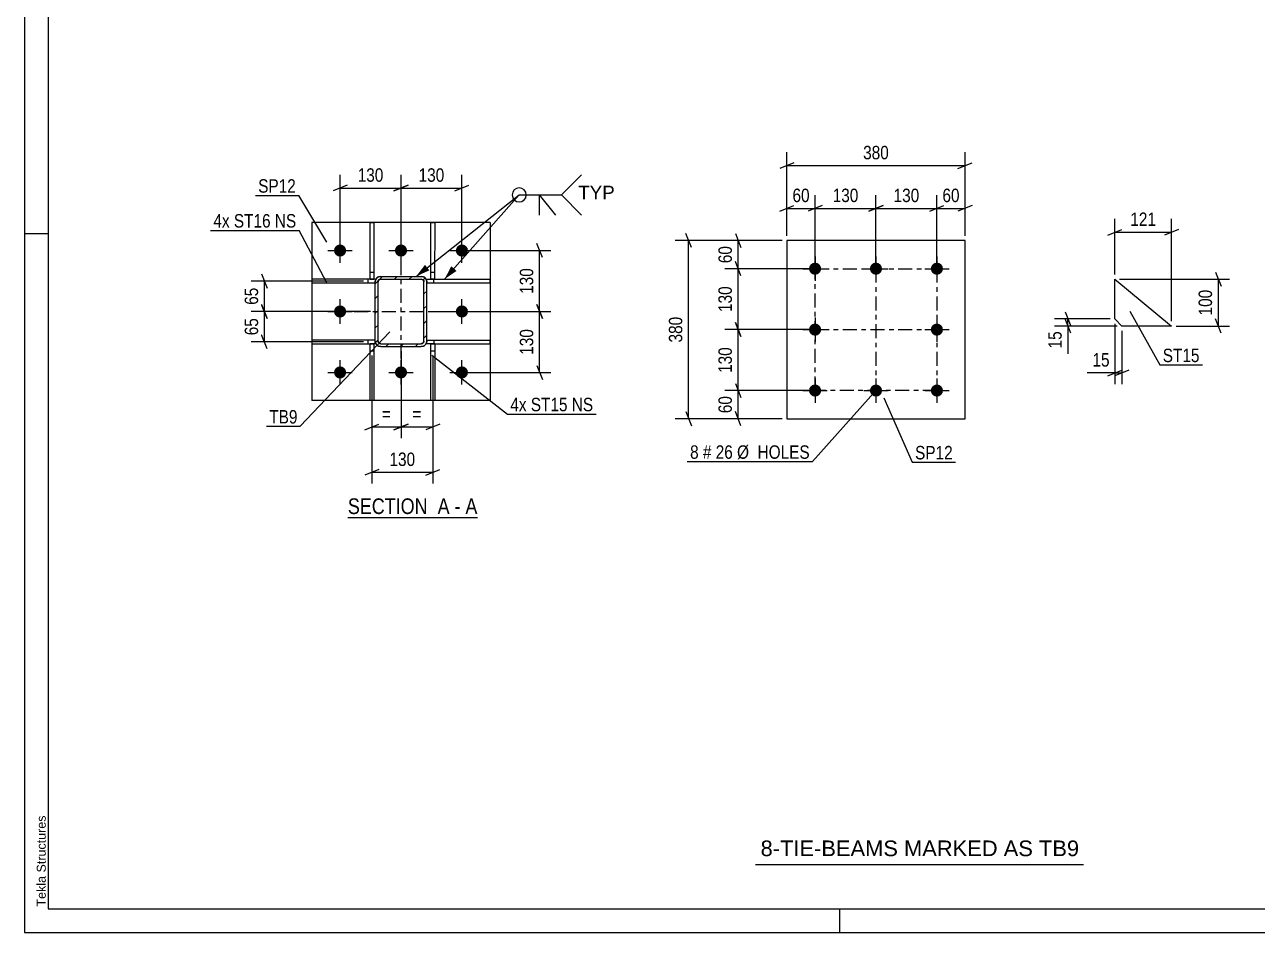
# Model space of a CAD drawing. Header units: millimetres. Extents: x 0 to 594, y 0 to 420.
# Drawn here: x 0 to 263.1, y 0 to 193.6 of the extents above; entities that cross this region are included whole.
import ezdxf

# ---------------------------------------------------------------- set-up
doc = ezdxf.new("R2010")
doc.units = ezdxf.units.MM
doc.linetypes.add('DXK_LINE_DOT2', pattern=[3.9198, 1.9599, -1.9599])
doc.linetypes.add('DXK_LINE_DOT3', pattern=[5.9187, 2.979, -0.9799, 0.9799, -0.9799])
doc.styles.add('Arial', font='ARIAL.TTF', dxfattribs={"height": 0.2})
doc.styles.add('Arial Narrow', font='ARIALN.TTF', dxfattribs={"height": 0.2})

# ---------------------------------------------------------------- blocks, each defined once
blk = doc.blocks.new('Unknown-490074789-9299')
at = {"color": 7, "linetype": 'Continuous'}
blk.add_line((156, 14.5), (226, 14.5), dxfattribs=at)
at = {"color": 7, "style": 'Arial'}
blk.add_text('8-TIE-BEAMS MARKED AS TB9', height=3.3428, dxfattribs=at).set_placement((157.06, 16.25))
blk = doc.blocks.new('Unknown-490074789-1163')
at = {"color": 5, "linetype": 'Continuous'}
for p, q in [((0, 420), (0, 0)), ((5, 415), (5, 5)), ((5, 149), (0, 149)), ((5, 5), (589, 5)), ((174, 0), (174, 5)), ((0, 0), (594, 0))]:
    blk.add_line(p, q, dxfattribs=at)
at = {"color": 174, "linetype": 'Continuous', "style": 'Arial'}
blk.add_text('Tekla Structures', height=1.9102, rotation=90, dxfattribs=at).set_placement((4.5, 5.5))
blk = doc.blocks.new('Unknown-490074789-13 - 7209')
at = {"color": 6, "linetype": 'Continuous'}
blk.add_line((68.98, 88.49), (96.63, 88.49), dxfattribs=at)
at = {"color": 0, "linetype": 'Continuous'}
blk.add_wipeout([(87.09, 89.24), (87.09, 92.74), (68.98, 92.74), (68.98, 89.24)], dxfattribs=at)
at = {"color": 7, "linetype": 'Continuous', "style": 'Arial Narrow'}
blk.add_text('SECTION ', height=3.34, dxfattribs=at).set_placement((68.98, 89.24))
at = {"color": 0, "linetype": 'Continuous'}
blk.add_wipeout([(90.69, 89.24), (90.69, 92.74), (88.14, 92.74), (88.14, 89.24)], dxfattribs=at)
blk.add_wipeout([(93.02, 89.24), (93.02, 92.74), (91.74, 92.74), (91.74, 89.24)], dxfattribs=at)
at = {"color": 7, "linetype": 'Continuous', "style": 'Arial Narrow'}
blk.add_text('A', height=3.34, dxfattribs=at).set_placement((88.14, 89.24))
at = {"color": 0, "linetype": 'Continuous'}
blk.add_wipeout([(96.63, 89.24), (96.63, 92.74), (94.07, 92.74), (94.07, 89.24)], dxfattribs=at)
at = {"color": 7, "linetype": 'Continuous', "style": 'Arial Narrow'}
for s, p in [('A', (94.07, 89.24)), ('-', (91.74, 89.24))]:
    blk.add_text(s, height=3.34, dxfattribs=at).set_placement(p)
blk = doc.blocks.new('Part-490074789-7225 - 7209')
at = {"color": 2, "linetype": 'Continuous'}
for p, q in [((85.82, 126.35), (99.32, 126.35)), ((99.32, 125.55), (99.32, 126.35)), ((85.82, 125.55), (85.82, 126.15)), ((86.71, 125.55), (85.82, 125.55)), ((87.51, 125.55), (99.32, 125.55))]:
    blk.add_line(p, q, dxfattribs=at)
at = {"color": 7, "linetype": 'DXK_LINE_DOT2'}
for p, q in [((85.82, 126.15), (85.82, 126.35)), ((87.32, 126.35), (87.32, 125.55)), ((87.32, 125.55), (86.71, 125.55)), ((87.51, 125.55), (86.71, 125.55))]:
    blk.add_line(p, q, dxfattribs=at)
blk = doc.blocks.new('Part-490074789-7218 - 7209')
at = {"color": 2, "linetype": 'Continuous'}
for p, q in [((73.71, 139.36), (73.71, 151.45)), ((73.71, 151.45), (74.51, 151.45)), ((74.51, 151.45), (74.51, 139.36)), ((73.71, 139.36), (74.51, 139.36))]:
    blk.add_line(p, q, dxfattribs=at)
at = {"color": 7, "linetype": 'DXK_LINE_DOT2'}
blk.add_line((73.71, 140.86), (74.51, 140.86), dxfattribs=at)
blk = doc.blocks.new('Part-490074789-7219 - 7209')
at = {"color": 2, "linetype": 'Continuous'}
for p, q in [((86.7, 139.36), (86.71, 151.45)), ((86.71, 151.45), (87.51, 151.45)), ((87.51, 151.45), (87.5, 139.36)), ((87.5, 139.36), (86.7, 139.36))]:
    blk.add_line(p, q, dxfattribs=at)
at = {"color": 7, "linetype": 'DXK_LINE_DOT2'}
blk.add_line((86.7, 140.86), (87.5, 140.86), dxfattribs=at)
blk = doc.blocks.new('Part-490074789-7220 - 7209')
at = {"color": 2, "linetype": 'Continuous'}
for p, q in [((73.71, 113.45), (73.71, 125.56)), ((73.71, 125.56), (74.51, 125.56)), ((74.51, 125.56), (74.51, 113.45)), ((74.51, 113.45), (73.71, 113.45))]:
    blk.add_line(p, q, dxfattribs=at)
at = {"color": 7, "linetype": 'DXK_LINE_DOT2'}
blk.add_line((73.71, 124.06), (74.51, 124.06), dxfattribs=at)
blk = doc.blocks.new('Part-490074789-7221 - 7209')
at = {"color": 2, "linetype": 'Continuous'}
for p, q in [((86.71, 113.45), (86.71, 125.56)), ((86.71, 125.56), (87.51, 125.56)), ((87.51, 125.56), (87.51, 113.45)), ((87.51, 113.45), (86.71, 113.45))]:
    blk.add_line(p, q, dxfattribs=at)
at = {"color": 7, "linetype": 'DXK_LINE_DOT2'}
blk.add_line((86.71, 124.06), (87.51, 124.06), dxfattribs=at)
blk = doc.blocks.new('Part-490074789-7222 - 7209')
at = {"color": 2, "linetype": 'Continuous'}
for p, q in [((74.82, 139.35), (61.32, 139.35)), ((61.32, 139.35), (61.32, 138.55)), ((61.32, 138.55), (74.82, 138.55)), ((74.82, 139.35), (74.82, 138.75))]:
    blk.add_line(p, q, dxfattribs=at)
at = {"color": 7, "linetype": 'DXK_LINE_DOT2'}
for p, q in [((73.32, 138.55), (73.32, 139.35)), ((74.82, 138.55), (74.82, 138.75))]:
    blk.add_line(p, q, dxfattribs=at)
blk = doc.blocks.new('Part-490074789-7223 - 7209')
at = {"color": 2, "linetype": 'Continuous'}
for p, q in [((74.82, 126.35), (61.32, 126.35)), ((61.32, 126.35), (61.32, 125.55)), ((61.32, 125.55), (73.71, 125.55)), ((74.82, 125.55), (74.51, 125.55)), ((74.82, 125.55), (74.82, 126.15))]:
    blk.add_line(p, q, dxfattribs=at)
at = {"color": 7, "linetype": 'DXK_LINE_DOT2'}
for p, q in [((73.32, 125.55), (73.32, 126.35)), ((74.82, 126.15), (74.82, 126.35)), ((74.51, 125.55), (73.71, 125.55))]:
    blk.add_line(p, q, dxfattribs=at)
blk = doc.blocks.new('Part-490074789-7224 - 7209')
at = {"color": 2, "linetype": 'Continuous'}
for p, q in [((85.82, 138.75), (85.82, 139.35)), ((85.82, 139.35), (99.32, 139.35)), ((85.82, 138.55), (99.32, 138.55)), ((99.32, 138.55), (99.32, 139.35))]:
    blk.add_line(p, q, dxfattribs=at)
at = {"color": 7, "linetype": 'DXK_LINE_DOT2'}
for p, q in [((85.82, 138.75), (85.82, 138.55)), ((87.32, 138.55), (87.32, 139.35))]:
    blk.add_line(p, q, dxfattribs=at)
blk = doc.blocks.new('Part-490074789-7227 - 7209')
at = {"color": 2, "linetype": 'Continuous'}
for p, q in [((99.32, 151.45), (61.32, 151.45)), ((61.32, 151.45), (61.32, 113.45)), ((99.32, 151.45), (99.32, 113.45)), ((99.32, 113.45), (61.32, 113.45))]:
    blk.add_line(p, q, dxfattribs=at)
blk = doc.blocks.new('Part-490074789-7228 - 7209')
at = {"linetype": 'Continuous'}
h = blk.add_hatch(dxfattribs=at)
h.set_pattern_fill('', scale=0.7, style=0, pattern_type=0)
h.set_pattern_definition([(45, (85.47, 139.5996), (-1.57154, 1.57154), [])])
h.paths.add_polyline_path([(85.73, 139.21), (85.47, 139.6), (85.08, 139.86), (84.62, 139.95), (76.02, 139.95), (75.56, 139.86), (75.17, 139.6), (74.91, 139.21), (74.82, 138.75), (74.82, 126.15), (74.91, 125.69), (75.17, 125.3), (75.56, 125.04), (76.02, 124.95), (84.62, 124.95), (85.08, 125.04), (85.47, 125.3), (85.73, 125.69), (85.82, 126.15), (85.82, 138.75)])
h.paths.add_polyline_path([(85.22, 126.15), (85.18, 125.92), (85.05, 125.73), (84.85, 125.6), (84.62, 125.55), (76.02, 125.55), (75.79, 125.6), (75.6, 125.73), (75.47, 125.92), (75.42, 126.15), (75.42, 138.75), (75.47, 138.98), (75.6, 139.18), (75.79, 139.31), (76.02, 139.35), (84.62, 139.35), (84.85, 139.31), (85.05, 139.18), (85.18, 138.98), (85.22, 138.75)])
at = {"color": 7, "linetype": 'DXK_LINE_DOT3'}
for p, q in [((80.32, 122.45), (80.32, 142.45)), ((70.32, 132.45), (90.32, 132.45))]:
    blk.add_line(p, q, dxfattribs=at)
at = {"color": 7, "linetype": 'DXK_LINE_DOT2'}
for p, q in [((75.56, 139.86), (76.02, 139.95)), ((76.02, 139.95), (84.62, 139.95)), ((84.62, 139.95), (85.08, 139.86)), ((74.82, 138.75), (74.91, 139.21)), ((74.82, 126.15), (74.82, 138.75)), ((75.47, 138.98), (75.42, 138.75)), ((75.42, 126.15), (75.42, 138.75)), ((75.6, 139.18), (75.47, 138.98)), ((75.79, 139.31), (75.6, 139.18)), ((76.02, 139.35), (75.79, 139.31)), ((76.02, 139.35), (84.62, 139.35)), ((84.85, 139.31), (84.62, 139.35)), ((85.05, 139.18), (84.85, 139.31)), ((85.18, 138.98), (85.05, 139.18)), ((85.22, 138.75), (85.18, 138.98)), ((85.22, 126.15), (85.22, 138.75)), ((85.73, 139.21), (85.82, 138.75)), ((85.82, 126.15), (85.82, 138.75)), ((74.91, 125.69), (74.82, 126.15)), ((75.42, 126.15), (75.47, 125.92)), ((75.47, 125.92), (75.6, 125.73)), ((76.02, 124.95), (75.56, 125.04)), ((75.6, 125.73), (75.79, 125.6)), ((75.79, 125.6), (76.02, 125.55)), ((76.02, 125.55), (84.62, 125.55)), ((76.02, 124.95), (84.62, 124.95)), ((84.62, 125.55), (84.85, 125.6)), ((85.08, 125.04), (84.62, 124.95)), ((84.85, 125.6), (85.05, 125.73)), ((85.05, 125.73), (85.18, 125.92)), ((85.18, 125.92), (85.22, 126.15)), ((85.82, 126.15), (85.73, 125.69))]:
    blk.add_line(p, q, dxfattribs=at)
at = {"color": 2, "linetype": 'Continuous'}
for p, q in [((76.02, 139.95), (75.56, 139.86)), ((76.02, 139.95), (84.62, 139.95)), ((85.08, 139.86), (84.62, 139.95)), ((74.91, 139.21), (74.82, 138.75)), ((74.82, 126.15), (74.82, 138.75)), ((75.42, 138.75), (75.47, 138.98)), ((75.42, 126.15), (75.42, 138.75)), ((75.47, 138.98), (75.6, 139.18)), ((75.6, 139.18), (75.79, 139.31)), ((75.79, 139.31), (76.02, 139.35)), ((76.02, 139.35), (84.62, 139.35)), ((84.62, 139.35), (84.85, 139.31)), ((84.85, 139.31), (85.05, 139.18)), ((85.05, 139.18), (85.18, 138.98)), ((85.18, 138.98), (85.22, 138.75)), ((85.22, 126.15), (85.22, 138.75)), ((85.82, 138.75), (85.73, 139.21)), ((85.82, 126.15), (85.82, 138.75)), ((74.82, 126.15), (74.91, 125.69)), ((75.47, 125.92), (75.42, 126.15)), ((75.6, 125.73), (75.47, 125.92)), ((75.56, 125.04), (76.02, 124.95)), ((75.79, 125.6), (75.6, 125.73)), ((76.02, 125.55), (75.79, 125.6)), ((76.02, 125.55), (84.62, 125.55)), ((76.02, 124.95), (84.62, 124.95)), ((84.85, 125.6), (84.62, 125.55)), ((84.62, 124.95), (85.08, 125.04)), ((85.05, 125.73), (84.85, 125.6)), ((85.18, 125.92), (85.05, 125.73)), ((85.22, 126.15), (85.18, 125.92)), ((85.73, 125.69), (85.82, 126.15))]:
    blk.add_line(p, q, dxfattribs=at)
at = {"color": 7, "linetype": 'DXK_LINE_DOT2'}
for centre, start, end in [((76.02, 138.75), 112.5, 157.5), ((84.62, 138.75), 22.5, 67.5), ((76.02, 126.15), 202.5, 247.5), ((84.62, 126.15), 292.5, 337.5)]:
    blk.add_arc(centre, 1.2, start, end, dxfattribs=at)
at = {"color": 2, "linetype": 'Continuous'}
for centre, start, end in [((76.02, 138.75), 112.5, 157.5), ((84.62, 138.75), 22.5, 67.5), ((76.02, 126.15), 202.5, 247.5), ((84.62, 126.15), 292.5, 337.5)]:
    blk.add_arc(centre, 1.2, start, end, dxfattribs=at)
blk = doc.blocks.new('Bolt-490074789-7230 - 7209')
at = {"linetype": 'Continuous'}
for points in [[(66.02, 145.45, -1), (68.62, 145.45, -1)], [(79.02, 145.45, -1), (81.62, 145.45, -1)], [(92.02, 145.45, -1), (94.62, 145.45, -1)], [(66.02, 132.45, -1), (68.62, 132.45, -1)], [(92.02, 132.45, -1), (94.62, 132.45, -1)], [(66.02, 119.45, -1), (68.62, 119.45, -1)], [(79.02, 119.45, -1), (81.62, 119.45, -1)], [(92.02, 119.45, -1), (94.62, 119.45, -1)]]:
    blk.add_hatch(color=1, dxfattribs=at).paths.add_polyline_path(points)
at = {"color": 1, "linetype": 'Continuous'}
for p, q in [((67.32, 142.85), (67.32, 148.05)), ((80.32, 142.85), (80.32, 148.05)), ((93.32, 142.85), (93.32, 148.05)), ((64.72, 145.45), (69.92, 145.45)), ((77.72, 145.45), (82.92, 145.45)), ((90.72, 145.45), (95.92, 145.45)), ((67.32, 129.85), (67.32, 135.05)), ((93.32, 129.85), (93.32, 135.05)), ((64.72, 132.45), (69.92, 132.45)), ((90.72, 132.45), (95.92, 132.45)), ((67.32, 116.85), (67.32, 122.05)), ((80.32, 116.85), (80.32, 122.05)), ((93.32, 116.85), (93.32, 122.05)), ((64.72, 119.45), (69.92, 119.45)), ((77.72, 119.45), (82.92, 119.45)), ((90.72, 119.45), (95.92, 119.45))]:
    blk.add_line(p, q, dxfattribs=at)
blk = doc.blocks.new('Part-490074789-4760 - 4759')
at = {"color": 2, "linetype": 'Continuous'}
for p, q in [((200.69, 147.58), (162.69, 147.58)), ((162.69, 147.58), (162.69, 109.58)), ((200.69, 109.58), (200.69, 147.58)), ((162.69, 109.58), (200.69, 109.58))]:
    blk.add_line(p, q, dxfattribs=at)
blk = doc.blocks.new('Bolt-490074789-4761 - 4759')
at = {"linetype": 'Continuous'}
for points in [[(168.69, 142.88, -1), (168.69, 140.28, -1)], [(181.69, 142.88, -1), (181.69, 140.28, -1)], [(194.69, 142.88, -1), (194.69, 140.28, -1)], [(168.69, 129.88, -1), (168.69, 127.28, -1)], [(194.69, 129.88, -1), (194.69, 127.28, -1)], [(168.69, 116.88, -1), (168.69, 114.28, -1)], [(181.69, 116.88, -1), (181.69, 114.28, -1)], [(194.69, 116.88, -1), (194.69, 114.28, -1)]]:
    blk.add_hatch(color=1, dxfattribs=at).paths.add_polyline_path(points)
at = {"color": 1, "linetype": 'Continuous'}
for p, q in [((168.69, 144.18), (168.69, 138.98)), ((181.69, 144.18), (181.69, 138.98)), ((194.69, 144.18), (194.69, 138.98)), ((166.09, 141.58), (171.29, 141.58)), ((179.09, 141.58), (184.29, 141.58)), ((192.09, 141.58), (197.29, 141.58)), ((168.69, 131.18), (168.69, 125.98)), ((194.69, 131.18), (194.69, 125.98)), ((166.09, 128.58), (171.29, 128.58)), ((192.09, 128.58), (197.29, 128.58)), ((168.69, 118.18), (168.69, 112.98)), ((181.69, 118.18), (181.69, 112.98)), ((194.69, 118.18), (194.69, 112.98)), ((166.09, 115.58), (171.29, 115.58)), ((179.09, 115.58), (184.29, 115.58)), ((192.09, 115.58), (197.29, 115.58))]:
    blk.add_line(p, q, dxfattribs=at)
blk = doc.blocks.new('Part-490074789-4673 - 4672')
at = {"color": 2, "linetype": 'Continuous'}
for p, q in [((232.67, 130.85), (232.67, 139.35)), ((232.67, 139.35), (244.76, 129.35)), ((234.17, 129.35), (232.67, 130.85)), ((244.76, 129.35), (234.17, 129.35))]:
    blk.add_line(p, q, dxfattribs=at)
blk = doc.blocks.new('Rectangle-490074789-7743 - 4759')
at = {"color": 1, "linetype": 'DXK_LINE_DOT3'}
blk.add_lwpolyline([(168.69, 141.58), (194.69, 141.58), (194.69, 115.58), (168.69, 115.58), (168.69, 141.58)], close=True, dxfattribs=at)
blk = doc.blocks.new('Line-490074789-7753 - 4759')
at = {"color": 1, "linetype": 'DXK_LINE_DOT3'}
blk.add_line((168.69, 128.58), (194.69, 128.58), dxfattribs=at)
blk = doc.blocks.new('Line-490074789-7760 - 4759')
at = {"color": 1, "linetype": 'DXK_LINE_DOT3'}
blk.add_line((181.69, 141.58), (181.69, 115.58), dxfattribs=at)
blk = doc.blocks.new('StraightDimension-490074789-8003 - 7209')
at = {"color": 7, "linetype": 'Continuous'}
for p, q in [((86.82, 132.45), (112.29, 132.45)), ((110.49, 130.95), (109.29, 133.95)), ((109.89, 119.45), (109.89, 132.45)), ((94.32, 119.45), (112.29, 119.45)), ((109.29, 120.95), (110.49, 117.95))]:
    blk.add_line(p, q, dxfattribs=at)
at = {"color": 0}
blk.add_wipeout([(109.14, 129.29), (104.94, 129.29), (104.94, 122.61), (109.14, 122.61)], dxfattribs=at)
at = {"color": 3, "style": 'Arial Narrow'}
blk.add_text('130', height=2.863, rotation=90.0002, dxfattribs=at).set_placement((108.54, 123.21))
blk = doc.blocks.new('StraightDimension-490074789-7969 - 7209')
at = {"color": 7, "linetype": 'Continuous'}
for p, q in [((80.32, 140.95), (80.32, 161.63)), ((93.32, 146.45), (93.32, 161.63)), ((81.82, 159.38), (78.82, 158.18)), ((80.32, 158.78), (93.32, 158.78)), ((91.82, 158.18), (94.82, 159.38))]:
    blk.add_line(p, q, dxfattribs=at)
at = {"color": 0}
blk.add_wipeout([(90.16, 159.53), (90.16, 163.73), (83.48, 163.73), (83.48, 159.53)], dxfattribs=at)
at = {"color": 3, "style": 'Arial Narrow'}
blk.add_text('130', height=2.863, dxfattribs=at).set_placement((84.08, 160.13))
blk = doc.blocks.new('StraightDimension-490074789-7954 - 7209')
at = {"color": 7, "linetype": 'Continuous'}
for p, q in [((80.32, 123.95), (80.32, 105.41)), ((87.11, 112.45), (87.11, 105.41)), ((78.82, 107.21), (81.82, 108.41)), ((88.61, 108.41), (85.61, 107.21)), ((80.32, 107.81), (87.11, 107.81))]:
    blk.add_line(p, q, dxfattribs=at)
at = {"color": 0}
blk.add_wipeout([(85.27, 108.56), (85.27, 112.76), (82.15, 112.76), (82.15, 108.56)], dxfattribs=at)
at = {"color": 3, "style": 'Arial Narrow'}
blk.add_text('=', height=2.86, dxfattribs=at).set_placement((82.75, 109.16))
blk = doc.blocks.new('StraightDimension-490074789-7955 - 7209')
at = {"color": 7, "linetype": 'Continuous'}
for p, q in [((80.32, 123.95), (80.32, 105.41)), ((74.11, 112.45), (74.11, 105.41)), ((72.61, 107.21), (75.61, 108.41)), ((81.82, 108.41), (78.82, 107.21)), ((74.11, 107.81), (80.32, 107.81))]:
    blk.add_line(p, q, dxfattribs=at)
at = {"color": 0}
blk.add_wipeout([(78.77, 108.56), (78.77, 112.76), (75.65, 112.76), (75.65, 108.56)], dxfattribs=at)
at = {"color": 3, "style": 'Arial Narrow'}
blk.add_text('=', height=2.86, dxfattribs=at).set_placement((76.25, 109.16))
blk = doc.blocks.new('StraightDimension-490074789-7970 - 7209')
at = {"color": 7, "linetype": 'Continuous'}
for p, q in [((67.32, 146.45), (67.32, 161.63)), ((80.32, 140.95), (80.32, 161.63)), ((68.82, 159.38), (65.82, 158.18)), ((67.32, 158.78), (80.32, 158.78)), ((78.82, 158.18), (81.82, 159.38))]:
    blk.add_line(p, q, dxfattribs=at)
at = {"color": 0}
blk.add_wipeout([(77.16, 159.53), (77.16, 163.73), (70.48, 163.73), (70.48, 159.53)], dxfattribs=at)
at = {"color": 3, "style": 'Arial Narrow'}
blk.add_text('130', height=2.863, dxfattribs=at).set_placement((71.08, 160.13))
blk = doc.blocks.new('StraightDimension-490074789-8002 - 7209')
at = {"color": 7, "linetype": 'Continuous'}
for p, q in [((94.32, 145.45), (112.29, 145.45)), ((110.49, 143.95), (109.29, 146.95)), ((109.89, 132.45), (109.89, 145.45)), ((86.82, 132.45), (112.29, 132.45)), ((109.29, 133.95), (110.49, 130.95))]:
    blk.add_line(p, q, dxfattribs=at)
at = {"color": 0}
blk.add_wipeout([(109.14, 142.29), (104.94, 142.29), (104.94, 135.61), (109.14, 135.61)], dxfattribs=at)
at = {"color": 3, "style": 'Arial Narrow'}
blk.add_text('130', height=2.863, rotation=90.0002, dxfattribs=at).set_placement((108.54, 136.21))
blk = doc.blocks.new('StraightDimension-490074789-9220 - 7209')
at = {"color": 7, "linetype": 'Continuous'}
for p, q in [((50.57, 140.45), (51.77, 137.45)), ((72.32, 138.95), (48.32, 138.95)), ((51.17, 132.45), (51.17, 138.95)), ((73.82, 132.45), (48.32, 132.45)), ((51.77, 130.95), (50.57, 133.95))]:
    blk.add_line(p, q, dxfattribs=at)
at = {"color": 0}
blk.add_wipeout([(50.42, 138.13), (46.22, 138.13), (46.22, 133.27), (50.42, 133.27)], dxfattribs=at)
at = {"color": 3, "style": 'Arial Narrow'}
blk.add_text('65', height=2.863, rotation=90.0002, dxfattribs=at).set_placement((49.82, 133.87))
blk = doc.blocks.new('StraightDimension-490074789-9221 - 7209')
at = {"color": 7, "linetype": 'Continuous'}
for p, q in [((73.82, 132.45), (48.32, 132.45)), ((50.57, 133.95), (51.77, 130.95)), ((51.17, 125.95), (51.17, 132.45)), ((51.77, 124.45), (50.57, 127.45)), ((72.32, 125.95), (48.32, 125.95))]:
    blk.add_line(p, q, dxfattribs=at)
at = {"color": 0}
blk.add_wipeout([(50.42, 131.63), (46.22, 131.63), (46.22, 126.77), (50.42, 126.77)], dxfattribs=at)
at = {"color": 3, "style": 'Arial Narrow'}
blk.add_text('65', height=2.863, rotation=90.0002, dxfattribs=at).set_placement((49.82, 127.37))
blk = doc.blocks.new('StraightDimension-490074789-9240 - 7209')
at = {"color": 7, "linetype": 'Continuous'}
for p, q in [((74.11, 123.06), (74.11, 95.74)), ((87.11, 123.06), (87.11, 95.74)), ((75.61, 98.74), (72.61, 97.54)), ((74.11, 98.14), (87.11, 98.14)), ((85.61, 97.54), (88.61, 98.74))]:
    blk.add_line(p, q, dxfattribs=at)
at = {"color": 0}
blk.add_wipeout([(83.95, 98.89), (83.95, 103.09), (77.26, 103.09), (77.26, 98.89)], dxfattribs=at)
at = {"color": 3, "style": 'Arial Narrow'}
blk.add_text('130', height=2.863, dxfattribs=at).set_placement((77.86, 99.49))
blk = doc.blocks.new('StraightDimension-490074789-9090 - 4759')
at = {"color": 7, "linetype": 'Continuous'}
for p, q in [((168.69, 142.58), (168.69, 157.29)), ((181.69, 142.58), (181.69, 157.29)), ((170.19, 155.04), (167.19, 153.84)), ((168.69, 154.44), (181.69, 154.44)), ((180.19, 153.84), (183.19, 155.04))]:
    blk.add_line(p, q, dxfattribs=at)
at = {"color": 0}
blk.add_wipeout([(178.54, 155.19), (178.54, 159.39), (171.85, 159.39), (171.85, 155.19)], dxfattribs=at)
at = {"color": 3, "style": 'Arial Narrow'}
blk.add_text('130', height=2.863, dxfattribs=at).set_placement((172.45, 155.79))
blk = doc.blocks.new('StraightDimension-490074789-9092 - 4759')
at = {"color": 7, "linetype": 'Continuous'}
for p, q in [((181.69, 142.58), (181.69, 157.29)), ((194.69, 142.58), (194.69, 157.29)), ((183.19, 155.04), (180.19, 153.84)), ((181.69, 154.44), (194.69, 154.44)), ((193.19, 153.84), (196.19, 155.04))]:
    blk.add_line(p, q, dxfattribs=at)
at = {"color": 0}
blk.add_wipeout([(191.54, 155.19), (191.54, 159.39), (184.85, 159.39), (184.85, 155.19)], dxfattribs=at)
at = {"color": 3, "style": 'Arial Narrow'}
blk.add_text('130', height=2.863, dxfattribs=at).set_placement((185.45, 155.79))
blk = doc.blocks.new('StraightDimension-490074789-7864 - 4759')
at = {"color": 7, "linetype": 'Continuous'}
for p, q in [((161.69, 147.58), (149.43, 147.58)), ((151.68, 149.08), (152.88, 146.08)), ((152.28, 141.58), (152.28, 147.58)), ((152.88, 140.08), (151.68, 143.08)), ((167.69, 141.58), (149.43, 141.58))]:
    blk.add_line(p, q, dxfattribs=at)
at = {"color": 0}
blk.add_wipeout([(151.53, 147.01), (147.33, 147.01), (147.33, 142.15), (151.53, 142.15)], dxfattribs=at)
at = {"color": 3, "style": 'Arial Narrow'}
blk.add_text('60', height=2.863, rotation=90.0002, dxfattribs=at).set_placement((150.93, 142.75))
blk = doc.blocks.new('StraightDimension-490074789-7867 - 4759')
at = {"color": 7, "linetype": 'Continuous'}
for p, q in [((151.68, 117.08), (152.88, 114.08)), ((167.69, 115.58), (149.43, 115.58)), ((152.28, 109.58), (152.28, 115.58)), ((152.88, 108.08), (151.68, 111.08)), ((161.69, 109.58), (149.43, 109.58))]:
    blk.add_line(p, q, dxfattribs=at)
at = {"color": 0}
blk.add_wipeout([(151.53, 115.01), (147.33, 115.01), (147.33, 110.15), (151.53, 110.15)], dxfattribs=at)
at = {"color": 3, "style": 'Arial Narrow'}
blk.add_text('60', height=2.863, rotation=90.0002, dxfattribs=at).set_placement((150.93, 110.75))
blk = doc.blocks.new('StraightDimension-490074789-7889 - 4759')
at = {"color": 7, "linetype": 'Continuous'}
for p, q in [((161.69, 147.58), (138.85, 147.58)), ((142.3, 146.08), (141.1, 149.08)), ((141.7, 109.58), (141.7, 147.58)), ((141.1, 111.08), (142.3, 108.08)), ((161.69, 109.58), (138.85, 109.58))]:
    blk.add_line(p, q, dxfattribs=at)
at = {"color": 0}
blk.add_wipeout([(140.95, 131.92), (136.75, 131.92), (136.75, 125.24), (140.95, 125.24)], dxfattribs=at)
at = {"color": 3, "style": 'Arial Narrow'}
blk.add_text('380', height=2.863, rotation=90.0002, dxfattribs=at).set_placement((140.35, 125.84))
blk = doc.blocks.new('StraightDimension-490074789-7900 - 4759')
at = {"color": 7, "linetype": 'Continuous'}
for p, q in [((194.69, 142.58), (194.69, 157.29)), ((200.69, 148.58), (200.69, 157.29)), ((193.19, 153.84), (196.19, 155.04)), ((194.69, 154.44), (200.69, 154.44)), ((202.19, 155.04), (199.19, 153.84))]:
    blk.add_line(p, q, dxfattribs=at)
at = {"color": 0}
blk.add_wipeout([(200.12, 155.19), (200.12, 159.39), (195.27, 159.39), (195.27, 155.19)], dxfattribs=at)
at = {"color": 3, "style": 'Arial Narrow'}
blk.add_text('60', height=2.863, dxfattribs=at).set_placement((195.87, 155.79))
blk = doc.blocks.new('StraightDimension-490074789-7903 - 4759')
at = {"color": 7, "linetype": 'Continuous'}
for p, q in [((162.69, 148.58), (162.69, 157.29)), ((168.69, 142.58), (168.69, 157.29)), ((161.19, 153.84), (164.19, 155.04)), ((162.69, 154.44), (168.69, 154.44)), ((170.19, 155.04), (167.19, 153.84))]:
    blk.add_line(p, q, dxfattribs=at)
at = {"color": 0}
blk.add_wipeout([(168.12, 155.19), (168.12, 159.39), (163.27, 159.39), (163.27, 155.19)], dxfattribs=at)
at = {"color": 3, "style": 'Arial Narrow'}
blk.add_text('60', height=2.863, dxfattribs=at).set_placement((163.87, 155.79))
blk = doc.blocks.new('StraightDimension-490074789-7925 - 4759')
at = {"color": 7, "linetype": 'Continuous'}
for p, q in [((162.69, 148.58), (162.69, 166.42)), ((200.69, 148.58), (200.69, 166.42)), ((164.19, 164.17), (161.19, 162.97)), ((162.69, 163.57), (200.69, 163.57)), ((199.19, 162.97), (202.19, 164.17))]:
    blk.add_line(p, q, dxfattribs=at)
at = {"color": 0}
blk.add_wipeout([(185.04, 164.32), (185.04, 168.52), (178.35, 168.52), (178.35, 164.32)], dxfattribs=at)
at = {"color": 3, "style": 'Arial Narrow'}
blk.add_text('380', height=2.863, dxfattribs=at).set_placement((178.95, 164.92))
blk = doc.blocks.new('StraightDimension-490074789-9068 - 4759')
at = {"color": 7, "linetype": 'Continuous'}
for p, q in [((152.88, 127.08), (151.68, 130.08)), ((167.69, 128.58), (149.43, 128.58)), ((152.28, 115.58), (152.28, 128.58)), ((151.68, 117.08), (152.88, 114.08)), ((167.69, 115.58), (149.43, 115.58))]:
    blk.add_line(p, q, dxfattribs=at)
at = {"color": 0}
blk.add_wipeout([(151.53, 125.42), (147.33, 125.42), (147.33, 118.74), (151.53, 118.74)], dxfattribs=at)
at = {"color": 3, "style": 'Arial Narrow'}
blk.add_text('130', height=2.863, rotation=90.0002, dxfattribs=at).set_placement((150.93, 119.34))
blk = doc.blocks.new('StraightDimension-490074789-9070 - 4759')
at = {"color": 7, "linetype": 'Continuous'}
for p, q in [((152.88, 140.08), (151.68, 143.08)), ((167.69, 141.58), (149.43, 141.58)), ((152.28, 128.58), (152.28, 141.58)), ((151.68, 130.08), (152.88, 127.08)), ((167.69, 128.58), (149.43, 128.58))]:
    blk.add_line(p, q, dxfattribs=at)
at = {"color": 0}
blk.add_wipeout([(151.53, 138.42), (147.33, 138.42), (147.33, 131.74), (151.53, 131.74)], dxfattribs=at)
at = {"color": 3, "style": 'Arial Narrow'}
blk.add_text('130', height=2.863, rotation=90.0002, dxfattribs=at).set_placement((150.93, 132.34))
blk = doc.blocks.new('StraightDimension-490074789-4873 - 4672')
at = {"color": 7, "linetype": 'Continuous'}
for p, q in [((254.16, 140.85), (255.36, 137.85)), ((233.67, 139.35), (257.16, 139.35)), ((254.76, 129.35), (254.76, 139.35)), ((245.76, 129.35), (257.16, 129.35)), ((255.36, 127.85), (254.16, 130.85))]:
    blk.add_line(p, q, dxfattribs=at)
at = {"color": 0}
blk.add_wipeout([(254.01, 137.69), (249.81, 137.69), (249.81, 131.01), (254.01, 131.01)], dxfattribs=at)
at = {"color": 3, "style": 'Arial Narrow'}
blk.add_text('100', height=2.863, rotation=90.0002, dxfattribs=at).set_placement((253.41, 131.61))
blk = doc.blocks.new('StraightDimension-490074789-4865 - 4672')
at = {"color": 7, "linetype": 'Continuous'}
for p, q in [((232.67, 140.35), (232.67, 152.2)), ((244.76, 130.35), (244.76, 152.2)), ((231.17, 148.75), (234.17, 149.95)), ((232.67, 149.35), (244.76, 149.35)), ((246.26, 149.95), (243.26, 148.75))]:
    blk.add_line(p, q, dxfattribs=at)
at = {"color": 0}
blk.add_wipeout([(242.06, 150.1), (242.06, 154.3), (235.37, 154.3), (235.37, 150.1)], dxfattribs=at)
at = {"color": 3, "style": 'Arial Narrow'}
blk.add_text('121', height=2.863, dxfattribs=at).set_placement((235.97, 150.7))
blk = doc.blocks.new('StraightDimension-490074789-4787 - 4672')
at = {"color": 7, "linetype": 'Continuous'}
for p, q in [((232.67, 129.85), (232.67, 116.95)), ((234.17, 128.35), (234.17, 116.95)), ((231.17, 118.75), (234.17, 119.95)), ((235.67, 119.95), (232.67, 118.75)), ((232.67, 119.35), (234.17, 119.35))]:
    blk.add_line(p, q, dxfattribs=at)
at = {"color": 0}
blk.add_wipeout([(232.15, 120.1), (232.15, 124.3), (227.29, 124.3), (227.29, 120.1)], dxfattribs=at)
at = {"color": 7, "linetype": 'Continuous'}
blk.add_line((232.67, 119.35), (226.77, 119.35), dxfattribs=at)
blk.add_line((232.67, 119.35), (226.77, 119.35), dxfattribs=at)
at = {"color": 3, "style": 'Arial Narrow'}
blk.add_text('15', height=2.863, dxfattribs=at).set_placement((227.89, 120.7))
blk = doc.blocks.new('StraightDimension-490074789-4869 - 4672')
at = {"color": 7, "linetype": 'Continuous'}
for p, q in [((222.07, 132.35), (223.27, 129.35)), ((231.67, 130.85), (219.82, 130.85)), ((233.17, 129.35), (219.82, 129.35)), ((223.27, 127.85), (222.07, 130.85)), ((222.67, 129.35), (222.67, 130.85))]:
    blk.add_line(p, q, dxfattribs=at)
at = {"color": 0}
blk.add_wipeout([(221.92, 128.82), (217.72, 128.82), (217.72, 123.97), (221.92, 123.97)], dxfattribs=at)
at = {"color": 7, "linetype": 'Continuous'}
blk.add_line((222.67, 129.35), (222.67, 123.44), dxfattribs=at)
blk.add_line((222.67, 129.35), (222.67, 123.44), dxfattribs=at)
at = {"color": 3, "style": 'Arial Narrow'}
blk.add_text('15', height=2.863, rotation=90.0002, dxfattribs=at).set_placement((221.32, 124.57))
blk = doc.blocks.new('MarkSet-490074789-8101 - 7209')
at = {"color": 0}
blk.add_wipeout([(107.12, 111.17), (107.12, 114.17), (103.65, 114.17), (103.65, 111.17)], dxfattribs=at)
blk.add_wipeout([(107.12, 111.17), (107.12, 114.17), (103.65, 114.17), (103.65, 111.17)], dxfattribs=at)
at = {"color": 30, "linetype": 'Continuous'}
blk.add_line((86.89, 123.11), (103.05, 110.57), dxfattribs=at)
at = {"color": 0}
blk.add_wipeout([(115.87, 111.17), (115.87, 114.17), (108.02, 114.17), (108.02, 111.17)], dxfattribs=at)
blk.add_wipeout([(115.87, 111.17), (115.87, 114.17), (108.02, 114.17), (108.02, 111.17)], dxfattribs=at)
at = {"color": 3, "style": 'Arial Narrow'}
blk.add_text('4x', height=2.863, dxfattribs=at).set_placement((103.65, 111.17))
at = {"color": 0}
blk.add_wipeout([(121.34, 111.17), (121.34, 114.17), (116.77, 114.17), (116.77, 111.17)], dxfattribs=at)
blk.add_wipeout([(121.34, 111.17), (121.34, 114.17), (116.77, 114.17), (116.77, 111.17)], dxfattribs=at)
at = {"color": 30, "linetype": 'Continuous'}
blk.add_line((103.05, 110.57), (121.94, 110.57), dxfattribs=at)
at = {"color": 3, "style": 'Arial Narrow'}
for s, p in [('ST15', (108.02, 111.17)), ('NS', (116.77, 111.17))]:
    blk.add_text(s, height=2.863, dxfattribs=at).set_placement(p)
blk = doc.blocks.new('MarkSet-490074789-8131 - 7209')
at = {"color": 0}
blk.add_wipeout([(43.75, 150.36), (43.75, 153.36), (40.28, 153.36), (40.28, 150.36)], dxfattribs=at)
blk.add_wipeout([(43.75, 150.36), (43.75, 153.36), (40.28, 153.36), (40.28, 150.36)], dxfattribs=at)
blk.add_wipeout([(52.5, 150.36), (52.5, 153.36), (44.65, 153.36), (44.65, 150.36)], dxfattribs=at)
blk.add_wipeout([(52.5, 150.36), (52.5, 153.36), (44.65, 153.36), (44.65, 150.36)], dxfattribs=at)
at = {"color": 3, "style": 'Arial Narrow'}
blk.add_text('4x', height=2.863, dxfattribs=at).set_placement((40.28, 150.36))
at = {"color": 0}
blk.add_wipeout([(57.97, 150.36), (57.97, 153.36), (53.4, 153.36), (53.4, 150.36)], dxfattribs=at)
blk.add_wipeout([(57.97, 150.36), (57.97, 153.36), (53.4, 153.36), (53.4, 150.36)], dxfattribs=at)
at = {"color": 30, "linetype": 'Continuous'}
for p in [(39.68, 149.76), (64.48, 138.55)]:
    blk.add_line(p, (58.57, 149.76), dxfattribs=at)
at = {"color": 3, "style": 'Arial Narrow'}
for s, p in [('ST16', (44.65, 150.36)), ('NS', (53.4, 150.36))]:
    blk.add_text(s, height=2.863, dxfattribs=at).set_placement(p)
blk = doc.blocks.new('Mark-490074789-8169 - 7209')
at = {"color": 0}
blk.add_wipeout([(57.88, 157.8), (57.88, 160.8), (49.84, 160.8), (49.84, 157.8)], dxfattribs=at)
blk.add_wipeout([(57.88, 157.8), (57.88, 160.8), (49.84, 160.8), (49.84, 157.8)], dxfattribs=at)
at = {"color": 30, "linetype": 'Continuous'}
for p in [(49.24, 157.2), (64.5, 147.27)]:
    blk.add_line(p, (58.48, 157.2), dxfattribs=at)
at = {"color": 3, "style": 'Arial Narrow'}
blk.add_text('SP12', height=2.863, dxfattribs=at).set_placement((49.84, 157.8))
blk = doc.blocks.new('Mark-490074789-8174 - 7209')
at = {"color": 0}
blk.add_wipeout([(58.23, 108.56), (58.23, 111.56), (52.21, 111.56), (52.21, 108.56)], dxfattribs=at)
blk.add_wipeout([(58.23, 108.56), (58.23, 111.56), (52.21, 111.56), (52.21, 108.56)], dxfattribs=at)
at = {"color": 30, "linetype": 'Continuous'}
for p in [(77.91, 128.14), (51.61, 107.96)]:
    blk.add_line(p, (58.83, 107.96), dxfattribs=at)
at = {"color": 3, "style": 'Arial Narrow'}
blk.add_text('TB9', height=2.863, dxfattribs=at).set_placement((52.21, 108.56))
blk = doc.blocks.new('WeldMark-490074789-8814 - 7209')
at = {"linetype": 'Continuous'}
for points in [[(86.37, 141.22), (83.55, 139.95), (85.44, 142.4)], [(92.17, 141.1), (89.62, 139.35), (91.05, 142.09)]]:
    blk.add_hatch(color=30, dxfattribs=at).paths.add_polyline_path(points)
at = {"color": 30, "linetype": 'Continuous'}
for p, q in [((83.55, 139.95), (105.55, 157.31)), ((89.62, 139.35), (105.55, 157.31)), ((105.55, 157.31), (114.55, 157.31))]:
    blk.add_line(p, q, dxfattribs=at)
at = {"color": 3, "linetype": 'Continuous'}
for q in [(113.26, 153.02), (109.84, 153.02)]:
    blk.add_line((109.84, 157.31), q, dxfattribs=at)
for start, end in [(90, 270), (270, 90)]:
    blk.add_arc((105.55, 157.31), 1.5, start, end, dxfattribs=at)
at = {"color": 0, "linetype": 'Continuous'}
blk.add_wipeout([(125.93, 156.41), (125.93, 159.41), (118.15, 159.41), (118.15, 156.41)], dxfattribs=at)
blk.add_wipeout([(125.93, 156.41), (125.93, 159.41), (118.15, 159.41), (118.15, 156.41)], dxfattribs=at)
at = {"color": 3, "linetype": 'Continuous'}
for q in [(118.84, 161.59), (118.84, 153.02)]:
    blk.add_line((114.55, 157.31), q, dxfattribs=at)
at = {"color": 3, "linetype": 'Continuous', "style": 'Arial'}
blk.add_text('TYP', height=2.865, dxfattribs=at).set_placement((118.15, 156.41))
blk = doc.blocks.new('Mark-490074789-8225 - 4759')
at = {"color": 0}
blk.add_wipeout([(143.85, 101.03), (143.85, 104.03), (142.02, 104.03), (142.02, 101.03)], dxfattribs=at)
blk.add_wipeout([(143.85, 101.03), (143.85, 104.03), (142.02, 104.03), (142.02, 101.03)], dxfattribs=at)
blk.add_wipeout([(146.58, 101.03), (146.58, 104.03), (144.75, 104.03), (144.75, 101.03)], dxfattribs=at)
blk.add_wipeout([(146.58, 101.03), (146.58, 104.03), (144.75, 104.03), (144.75, 101.03)], dxfattribs=at)
at = {"color": 3, "style": 'Arial Narrow'}
blk.add_text('8', height=2.86, dxfattribs=at).set_placement((142.02, 101.03))
at = {"color": 0}
blk.add_wipeout([(151.14, 101.03), (151.14, 104.03), (147.48, 104.03), (147.48, 101.03)], dxfattribs=at)
blk.add_wipeout([(151.14, 101.03), (151.14, 104.03), (147.48, 104.03), (147.48, 101.03)], dxfattribs=at)
at = {"color": 3, "style": 'Arial Narrow'}
blk.add_text('#', height=2.86, dxfattribs=at).set_placement((144.75, 101.03))
at = {"color": 0}
blk.add_wipeout([(167.56, 101.03), (167.56, 104.03), (152.04, 104.03), (152.04, 101.03)], dxfattribs=at)
blk.add_wipeout([(167.56, 101.03), (167.56, 104.03), (152.04, 104.03), (152.04, 101.03)], dxfattribs=at)
at = {"color": 7, "linetype": 'Continuous'}
for p in [(181.82, 115.71), (141.42, 100.43)]:
    blk.add_line(p, (168.16, 100.43), dxfattribs=at)
at = {"color": 3, "style": 'Arial Narrow'}
for s, p in [('26', (147.48, 101.03)), ('Ø  HOLES', (152.04, 101.03))]:
    blk.add_text(s, height=2.863, dxfattribs=at).set_placement(p)
blk = doc.blocks.new('Mark-490074789-8217 - 4759')
at = {"color": 0}
blk.add_wipeout([(198.07, 100.9), (198.07, 103.9), (190.03, 103.9), (190.03, 100.9)], dxfattribs=at)
blk.add_wipeout([(198.07, 100.9), (198.07, 103.9), (190.03, 103.9), (190.03, 100.9)], dxfattribs=at)
at = {"color": 30, "linetype": 'Continuous'}
for p, q in [((183.39, 114.06), (189.43, 100.3)), ((189.43, 100.3), (198.67, 100.3))]:
    blk.add_line(p, q, dxfattribs=at)
at = {"color": 3, "style": 'Arial Narrow'}
blk.add_text('SP12', height=2.863, dxfattribs=at).set_placement((190.03, 100.9))
blk = doc.blocks.new('Mark-490074789-7935 - 4672')
at = {"color": 0}
blk.add_wipeout([(250.75, 121.65), (250.75, 124.65), (242.89, 124.65), (242.89, 121.65)], dxfattribs=at)
blk.add_wipeout([(250.75, 121.65), (250.75, 124.65), (242.89, 124.65), (242.89, 121.65)], dxfattribs=at)
at = {"color": 30, "linetype": 'Continuous'}
for p, q in [((235.88, 132.51), (242.29, 121.05)), ((242.29, 121.05), (251.35, 121.05))]:
    blk.add_line(p, q, dxfattribs=at)
at = {"color": 3, "style": 'Arial Narrow'}
blk.add_text('ST15', height=2.863, dxfattribs=at).set_placement((242.89, 121.65))

msp = doc.modelspace()

# ---------------------------------------------------------------- block references
for name in ['Unknown-490074789-1163', 'Part-490074789-7227 - 7209', 'Part-490074789-7218 - 7209', 'Part-490074789-7219 - 7209', 'Bolt-490074789-7230 - 7209', 'Part-490074789-4760 - 4759', 'Part-490074789-7228 - 7209', 'Bolt-490074789-4761 - 4759', 'Rectangle-490074789-7743 - 4759', 'Line-490074789-7760 - 4759', 'Part-490074789-7222 - 7209', 'Part-490074789-7224 - 7209', 'Part-490074789-4673 - 4672', 'Part-490074789-7223 - 7209', 'Part-490074789-7225 - 7209', 'Line-490074789-7753 - 4759', 'Part-490074789-7220 - 7209', 'Part-490074789-7221 - 7209', 'Unknown-490074789-9299']:
    msp.add_blockref(name, (0, 0))

# ---------------------------------------------------------------- next in the draw order: block references
for name in ['StraightDimension-490074789-7969 - 7209', 'StraightDimension-490074789-9090 - 4759', 'StraightDimension-490074789-4873 - 4672', 'StraightDimension-490074789-8003 - 7209', 'StraightDimension-490074789-7867 - 4759', 'Mark-490074789-8217 - 4759', 'Unknown-490074789-13 - 7209']:
    msp.add_blockref(name, (0, 0))

# ---------------------------------------------------------------- next in the draw order: block references
for name in ['StraightDimension-490074789-7970 - 7209', 'StraightDimension-490074789-9092 - 4759', 'StraightDimension-490074789-4865 - 4672', 'StraightDimension-490074789-7864 - 4759', 'StraightDimension-490074789-8002 - 7209', 'StraightDimension-490074789-7954 - 7209']:
    msp.add_blockref(name, (0, 0))

# ---------------------------------------------------------------- next in the draw order: block references
for name in ['WeldMark-490074789-8814 - 7209', 'StraightDimension-490074789-7900 - 4759', 'StraightDimension-490074789-7889 - 4759', 'StraightDimension-490074789-9220 - 7209', 'StraightDimension-490074789-4787 - 4672', 'StraightDimension-490074789-7955 - 7209']:
    msp.add_blockref(name, (0, 0))

# ---------------------------------------------------------------- next in the draw order: block references
for name in ['StraightDimension-490074789-7903 - 4759', 'MarkSet-490074789-8131 - 7209', 'StraightDimension-490074789-9221 - 7209', 'StraightDimension-490074789-4869 - 4672', 'Mark-490074789-7935 - 4672', 'StraightDimension-490074789-9068 - 4759', 'StraightDimension-490074789-9240 - 7209']:
    msp.add_blockref(name, (0, 0))

# ---------------------------------------------------------------- next in the draw order: block references
for name in ['StraightDimension-490074789-7925 - 4759', 'Mark-490074789-8169 - 7209', 'StraightDimension-490074789-9070 - 4759', 'Mark-490074789-8174 - 7209', 'MarkSet-490074789-8101 - 7209', 'Mark-490074789-8225 - 4759']:
    msp.add_blockref(name, (0, 0))

doc.saveas('drawing.dxf')
